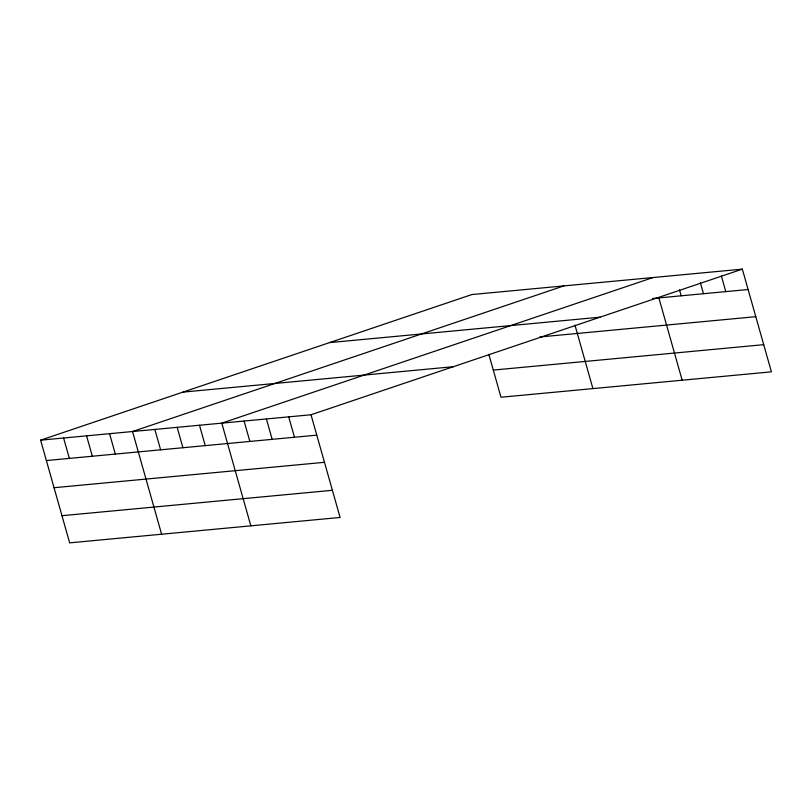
<?xml version="1.0" encoding="UTF-8"?>
<svg xmlns="http://www.w3.org/2000/svg" width="812" height="812" viewBox="0 0 812 812"><rect width="100%" height="100%" fill="white"/><g stroke="black" fill="none" stroke-linecap="round" stroke-linejoin="round"><path stroke-width="1.22" d="M40.6 440.165L311.016 414.759L340.086 517.457L69.659 542.863L40.6 440.165L471.914 294.543L742.341 269.137L771.4 371.835L500.984 397.241L488.814 354.255M563.863 285.905L132.539 431.527L161.608 534.225M653.102 277.521L221.777 423.143L250.847 525.841M311.016 414.759L742.341 269.137M652.675 298.491L748.106 289.519M329.581 342.603L600.007 317.187M539.818 336.98L755.799 316.68M182.933 392.115L453.36 366.699M493.29 370.079L763.716 344.664M46.365 460.556L316.792 435.151M54.059 487.718L324.475 462.312M61.976 515.701L332.392 490.296M721.391 276.029L725.796 291.62M700.431 282.921L703.486 293.711M679.482 289.813L681.177 295.812M658.867 297.902L682.161 380.219M574.977 325.186L592.922 388.603M288.707 416.86L294.482 437.242M266.397 418.951L272.172 439.343M244.087 421.052L249.863 441.434M199.468 425.244L205.243 445.626M177.158 427.335L182.933 447.727M154.848 429.436L160.624 449.818M109.559 433.689L115.324 454.081M86.569 435.851L92.345 456.232M63.59 438.013L69.355 458.394"/></g></svg>
